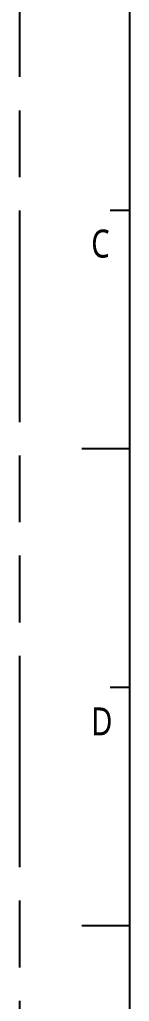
# Model space of a CAD drawing. Header units: millimetres. Extents: x 3228 to 3404, y -274 to -150.
# Drawn here: x 3228.42 to 3233.35, y -245.19 to -201.08 of the extents above; entities that cross this region are included whole.
import ezdxf

# ---------------------------------------------------------------- set-up
doc = ezdxf.new("R2010")
doc.units = ezdxf.units.MM
doc.linetypes.add('PHANTOM', pattern=[29.5, 9.5, -1.5, 3, -1.5, 3, -1.5, 9.5])
doc.layers.get('0').update_dxf_attribs({"lineweight": 25})
doc.layers.add('0PAPERF', color=2, linetype='PHANTOM', plot=False)
doc.layers.add('鵬鼎', color=5, linetype='Continuous')
doc.styles.get("Standard").update_dxf_attribs({"font": 'simplex.shx', "width": 0.8, "height": 4})

msp = doc.modelspace()

# ---------------------------------------------------------------- linework, layer by layer
for p, q in [((3233.352, -156.092), (3233.352, -270.513)), ((3233.352, -209.66), (3232.495, -209.66)), ((3233.352, -220.373), (3231.21, -220.373)), ((3233.352, -231.087), (3232.495, -231.087)), ((3233.352, -241.801), (3231.21, -241.801))]:
    msp.add_line(p, q)
at = {"layer": '0PAPERF'}
msp.add_line((3228.423, -149.662), (3228.423, -273.941), dxfattribs=at)

# ---------------------------------------------------------------- texts
at = {"layer": '鵬鼎', "char_height": 1.25747, "width": 2.3719, "attachment_point": 1}
for s, insert in [('{\\fMicrosoft JhengHei|b0|i0|c136|p0;\\C0;C}', (3231.638, -210.517)), ('{\\fMicrosoft JhengHei|b0|i0|c136|p0;\\C0;D}', (3231.638, -231.985))]:
    msp.add_mtext(s, dxfattribs=dict(at, insert=insert))

doc.saveas('drawing.dxf')
